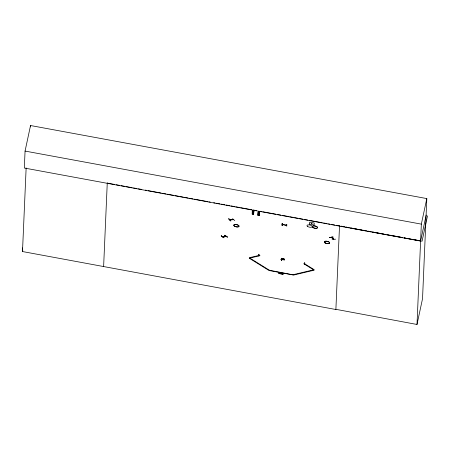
<?xml version="1.0" encoding="UTF-8"?>
<svg xmlns="http://www.w3.org/2000/svg" width="450" height="450" viewBox="0 0 450 450"><rect width="100%" height="100%" fill="white"/><g stroke="black" fill="none" stroke-linecap="round" stroke-linejoin="round"><path stroke-width="0.67" d="M22.601 247.899L22.5 251.544L335.88 309.516L339.525 225.714M335.829 309.308L417.004 324.473L422.539 298.659L426.814 198.585L30.538 125.528L25.065 151.076L24.323 168.024L420.598 241.082L426.178 215.055M26.139 167.94L22.5 251.544L22.793 250.178M30.482 126.883L30.538 125.528M103.618 266.698L107.263 182.897M282.347 223.566L282.285 225.422L282.133 223.577M282.054 225.366L282.156 223.554M282.313 223.588L282.077 225.354M284.445 259.965C284.709 256.961 279.737 260.145 284.377 259.948M286.138 224.977C286.318 225.203 285.767 225.051 286.543 224.871M286.746 226.232L286.824 224.443M309.555 224.167L309.651 222.165L314.229 223.009L314.134 225.011L309.566 224.111M417.004 324.473L421.335 224.128L426.814 198.585M258.407 256.011L258.694 254.227M259.076 255.184L258.784 255.139M280.924 259.301L281.301 259.363M281.402 258.221L281.486 260.246M281.402 258.407L281.295 260.179M281.694 260.308L282.015 258.497L281.717 260.286M282.021 259.493L282.448 259.571L282.026 259.431M304.206 263.593L304.594 263.593M304.706 262.71L304.774 264.561L304.644 262.727M252.292 214.206L252.737 211.016L252.214 214.206L252.242 210.921L252.551 210.988M252.326 214.217L252.726 211.022M253.44 214.436L253.373 211.14L253.62 214.476L253.868 211.236L253.395 211.157M253.485 211.106L253.333 214.414M253.361 214.419L253.862 211.241M253.783 211.168L253.423 214.419M258.019 215.207L258.244 211.978M258.097 215.286L258.238 211.928L258.081 215.286M258.193 215.297C257.951 207.169 259.554 215.854 258.007 215.201M258.294 215.263L258.491 212.023M259.324 215.516C259.909 210.42 259.346 210.808 259.509 215.55M228.853 218.678C235.136 225.591 224.409 214.47 230.676 220.821M229.815 219.814L230.304 219.426L230.293 219.876L230.248 219.409L230.231 219.881M232.521 218.661L234.771 220.59M259.071 255.285L259.155 254.812L259.116 255.274L258.784 255.127M259.414 255.33L259.982 255.684L249.255 258.227L268.796 270.366L269.387 270.225L269.37 270.574L293.304 274.989L293.316 274.641L314.184 269.696L304.414 263.627L303.823 263.767L314.162 270.191L293.889 274.995L269.387 270.225L249.278 257.732L259.414 255.33L259.481 255.015M282.532 258.84L284.411 259.121M331.639 237.212L331.56 237.6L331.594 237.195M331.554 237.583L331.757 237.195M333.669 239.113L333.664 238.703M427.5 215.871L422.072 241.2L420.643 240.936M221.304 235.845L224.049 237.757L221.316 235.89M223.875 237.78L221.158 235.896M332.972 237.066L329.518 237.471M329.631 237.549L332.978 237.049M333.09 237.122L329.507 237.493M331.301 237.409L333.675 239.287M225.956 236.261L222.829 236.863M333.855 239.287L331.481 237.403M259.346 212.192C259.813 219.707 257.799 212.529 259.729 212.321M282.33 224.488L286.493 225.253M286.493 225.326L282.324 224.55M233.561 219.684L229.882 219.887M280.879 259.217L281.306 259.301M304.532 263.649L304.211 263.509M229.871 219.797L233.511 219.6M222.671 236.784L225.833 236.177M333.641 239.091L333.748 238.742L333.585 239.079M332.1 239.507L335.661 239.164M25.065 151.076L421.335 224.128M366.334 230.878L350.516 227.947L356.709 229.078M371.143 231.767L367.706 231.131L371.143 231.739M372.516 232.02L385.582 234.444M386.955 234.697L402.767 237.623M404.145 237.881L419.957 240.806M107.258 183.094L114.862 184.494M116.241 184.748L119.7 185.389M121.084 185.642L124.538 186.278M125.921 186.531L132.142 187.678M133.526 187.937L136.98 188.572M138.364 188.826L141.817 189.467M145.277 190.102L146.661 190.356M148.039 190.609L161.173 193.033M162.557 193.286L166.016 193.922M167.394 194.181L173.616 195.328M174.999 195.581L178.459 196.217M179.837 196.476L183.296 197.111M184.68 197.364L188.134 198M189.518 198.259L192.971 198.894M194.355 199.148L207.489 201.572M208.873 201.825L210.251 202.078M213.711 202.719L215.094 202.972M216.478 203.226L219.932 203.867M221.316 204.12L224.769 204.756M226.153 205.009L229.607 205.65M230.991 205.903L234.45 206.539M235.828 206.797L239.287 207.433M240.671 207.686L251.73 209.728M253.114 209.981L256.567 210.617M260.027 211.258L261.405 211.511M262.789 211.764L275.923 214.189M277.307 214.442L280.761 215.078M282.144 215.336L288.366 216.478M289.749 216.737L293.203 217.373M294.587 217.626L298.046 218.267M299.424 218.52L302.884 219.156M304.267 219.414L307.721 220.05M309.105 220.303L322.239 222.727M323.618 222.981L327.077 223.616M328.461 223.869L329.844 224.128M331.223 224.381L334.682 225.017M336.066 225.276L339.519 225.911M358.082 229.331L361.519 229.967M362.897 230.22L366.334 230.856M372.521 231.992L383.518 234.023M386.955 234.658L388.333 234.911M389.706 235.164L402.772 237.572M404.145 237.825L405.517 238.078M408.96 238.714L410.332 238.967M411.705 239.22L419.957 240.739M224.572 235.249L227.306 237.111M282.791 259.127C283.697 260.662 284.996 258.615 282.791 259.127M280.119 272.998L279.568 273.274L278.724 272.745L279.399 273.341L278.679 273.69L279.579 273.476L280.434 274.016L279.748 273.409L280.457 273.06L280.119 272.998M282.859 273.504L282.308 273.78L281.464 273.246L282.139 273.842L281.419 274.196L282.319 273.977L283.179 274.523L282.488 273.915L283.196 273.566L282.859 273.504M311.799 223.436L311.501 223.509L312.086 223.616L311.799 223.436M224.713 235.254L227.447 237.116L224.719 235.243M344.329 226.8L340.892 226.164L344.334 226.8M349.144 227.694L345.707 227.059L349.144 227.683M307.727 226.53A2.689 1.108 12.1 0 0 312.165 226.839A2.689 1.108 12.1 0 0 308.993 224.871A2.689 1.108 12.1 0 0 307.727 226.53M313.003 227.503A2.689 1.114 12.1 0 0 317.447 227.812A2.689 1.114 12.1 0 0 314.274 225.844A2.689 1.114 12.1 0 0 313.003 227.503M312.998 227.593A2.672 1.103 12.1 0 0 317.407 227.903A2.672 1.103 12.1 0 0 314.252 225.945A2.672 1.103 12.1 0 0 312.998 227.593M325.063 242.921A2.689 1.108 12.1 0 0 329.496 243.231A2.689 1.108 12.1 0 0 326.323 241.256A2.689 1.108 12.1 0 0 325.063 242.921M325.08 242.826A2.689 1.108 12.1 0 0 329.518 243.135A2.689 1.108 12.1 0 0 326.346 241.166A2.689 1.108 12.1 0 0 325.08 242.826M234.506 226.221A2.672 1.103 12.1 0 0 238.922 226.53A2.672 1.103 12.1 0 0 235.766 224.572A2.672 1.103 12.1 0 0 234.506 226.221M234.518 226.131A2.689 1.108 12.1 0 0 238.956 226.44A2.689 1.108 12.1 0 0 235.783 224.471A2.689 1.108 12.1 0 0 234.518 226.131"/></g></svg>
